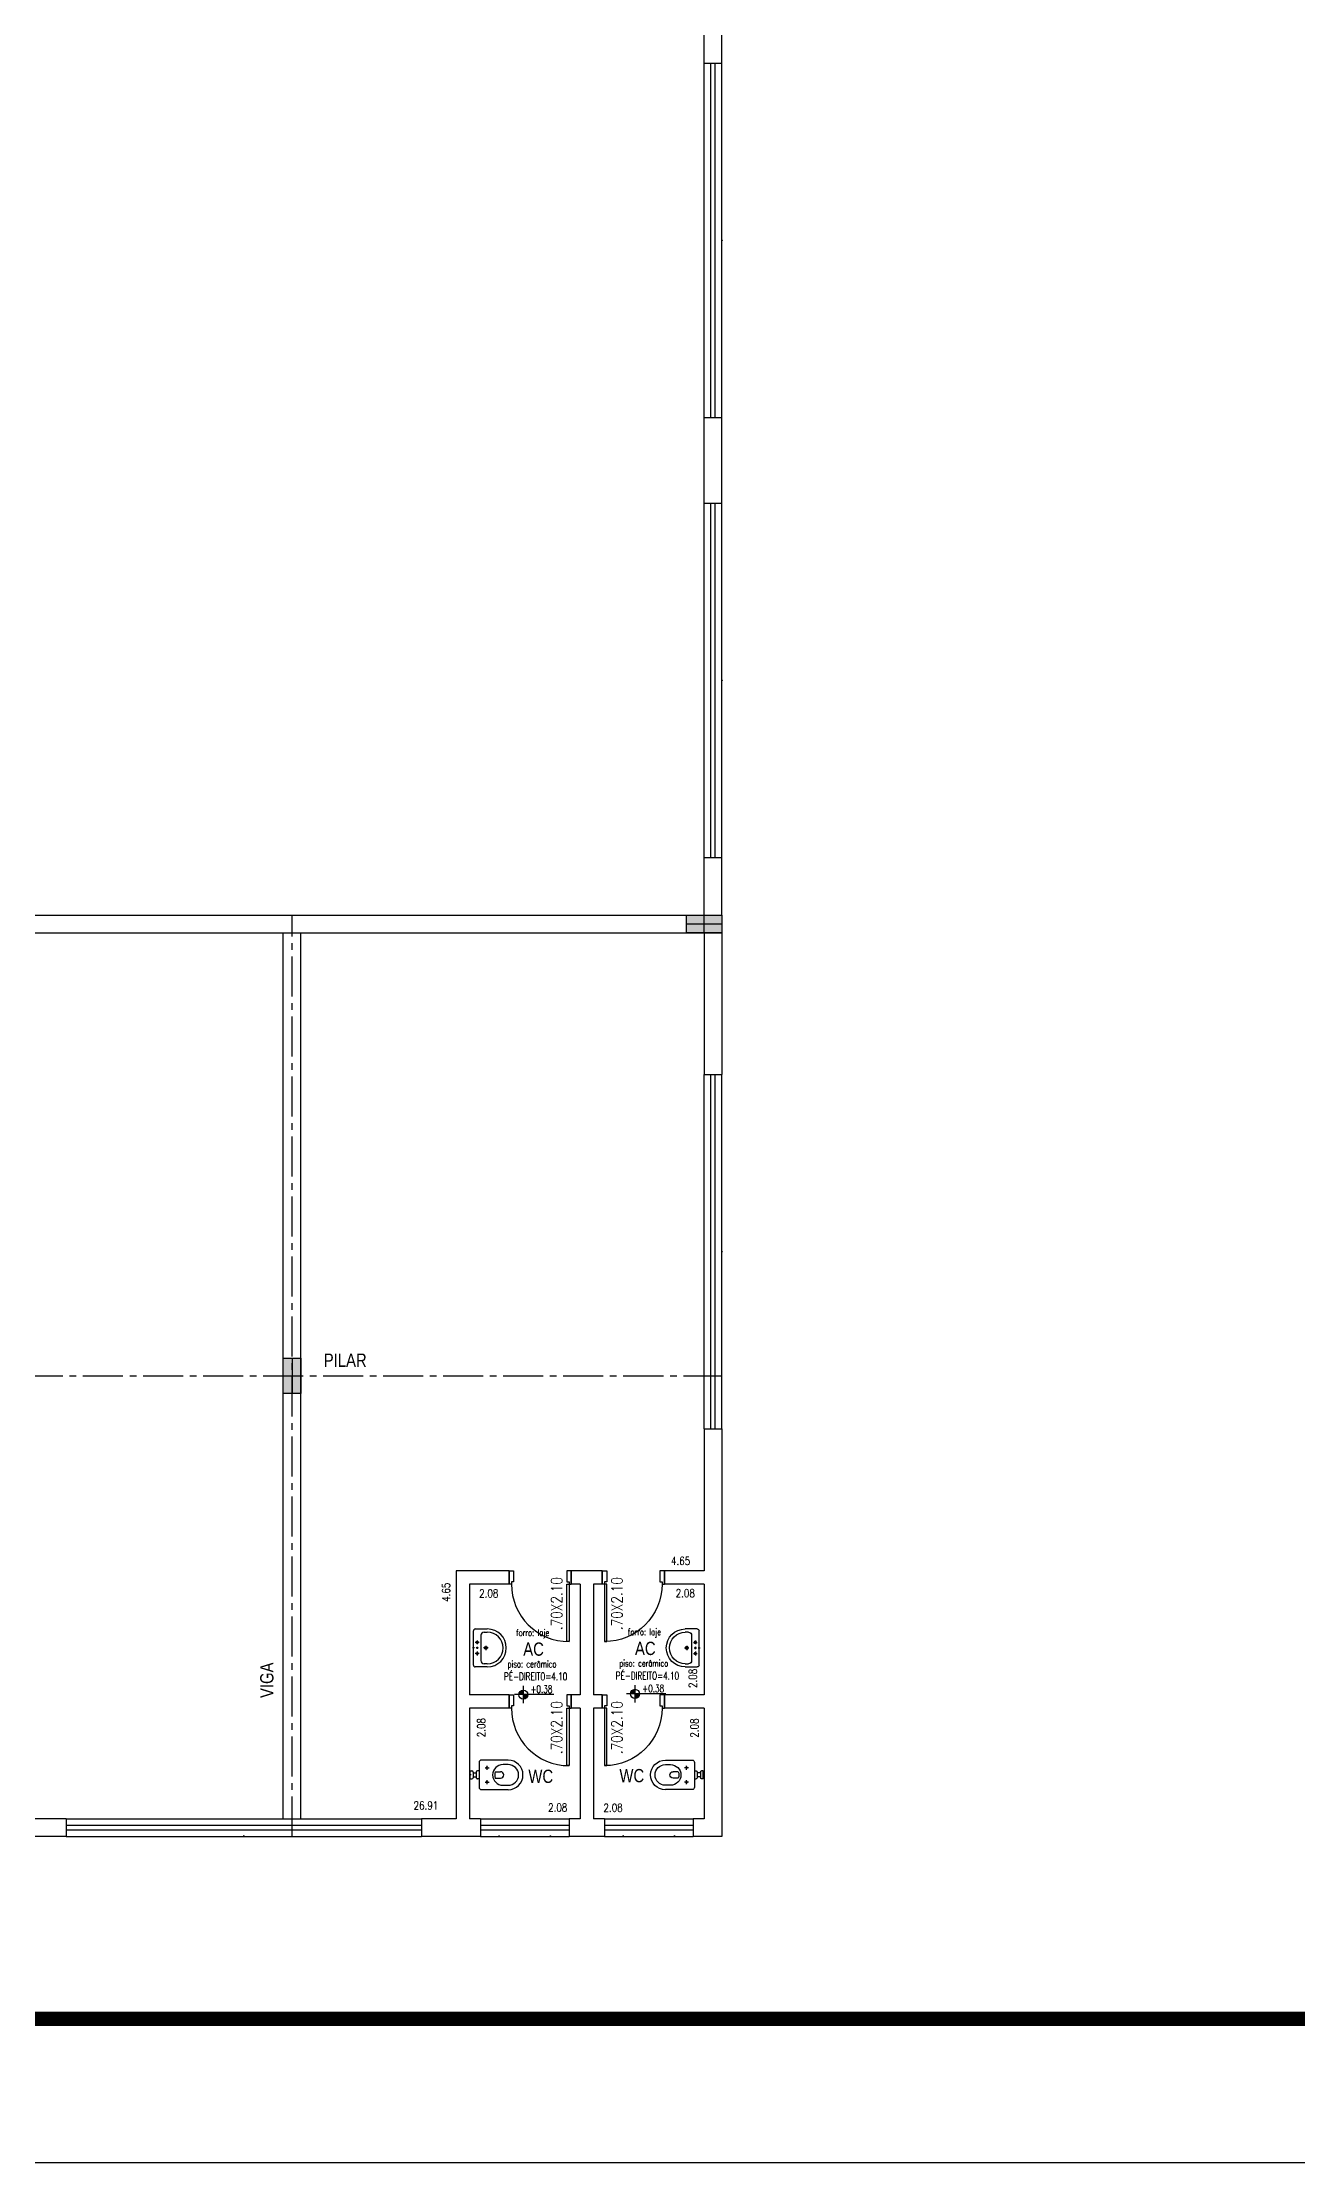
# Model space of a CAD drawing. Extents: x -4780 to 4154, y -1673 to 3208.
# Drawn here: x 885.84 to 909.36, y -634.01 to -594.26 of the extents above; entities that cross this region are included whole.
import ezdxf
from ezdxf.enums import TextEntityAlignment as Align

# ---------------------------------------------------------------- set-up
doc = ezdxf.new("R2010")
doc.units = 0
doc.header["$MEASUREMENT"] = 0
doc.header["$PDMODE"] = 34
doc.linetypes.add('CENTER2', pattern=[1.125, 0.75, -0.125, 0.125, -0.125])
for name, color, linetype in [('ARQ-FOLHA', 7, 'Continuous'), ('BIBLIOT', 1, 'Continuous'), ('COTAS', 5, 'Continuous'), ('FUND-ESTACA20T', 30, 'Continuous'), ('PENA01', 1, 'Continuous'), ('PENA02', 2, 'Continuous'), ('PENA025', 8, 'Continuous'), ('pena06', 4, 'Continuous'), ('VERMELHA', 10, 'Continuous')]:
    doc.layers.add(name, color=color, linetype=linetype)
doc.layers.add('TEXTO', color=5, linetype='Continuous', lineweight=9)
doc.styles.add('ARIAL', font='txt', dxfattribs={"height": 0.35277})
doc.styles.add('ROMANS', font='romand.shx', dxfattribs={"width": 0.8})
doc.styles.add('STYLE1', font='romand.shx', dxfattribs={"width": 0.8})
doc.dimstyles.new('INTERNA', dxfattribs={"dimscale": 0, "dimtxt": 0.15, "dimasz": 0.1, "dimexe": 0.1, "dimexo": 0.16, "dimgap": 0.09, "dimtad": 1, "dimzin": 4, "dimdsep": 46, "dimtxsty": 'ROMANS', "dimblk1": 'OBLIQUE', "dimblk2": 'OBLIQUE', "dimsah": 1, "dimcen": 0.09, "dimse1": 1, "dimse2": 1, "dimsd1": 1, "dimsd2": 1, "dimclrd": 4, "dimclre": 4, "dimadec": 0, "dimazin": 0, "dimtfac": 0.666667, "dimtofl": 0, "dimtmove": 2, "dimatfit": 3, "dimldrblk": 'OBLIQUE', "dimfxl": 1, "dimtolj": 1, "dimtzin": 0, "dimarcsym": 0})

# ---------------------------------------------------------------- blocks, each defined once
blk = doc.blocks.new('BACIA-5')
for p, q in [((-0.167, 0.438), (-0.167, 0.137)), ((-0.117, 0.438), (-0.117, 0.38)), ((-0.036, 0.292), (-0.036, 0.352)), ((0.036, 0.292), (0.036, 0.352)), ((0.117, 0.38), (0.117, 0.438)), ((0.166, 0.137), (0.166, 0.438)), ((-0.14, 0.11), (0.139, 0.11)), ((-0.058, 0.2), (-0.104, 0.2)), ((-0.081, 0.177), (-0.081, 0.223)), ((-0.045, 0.11), (-0.045, 0.092)), ((-0.045, 0.011), (-0.045, 0.029)), ((0.045, 0.011), (-0.045, 0.011)), ((-0.032, 0.078), (0.032, 0.078)), ((-0.032, 0.042), (0.032, 0.042)), ((-0.023, 0.042), (-0.023, 0.078)), ((0, 0.02), (0, 0)), ((0.022, 0.042), (0.022, 0.078)), ((0.045, 0.11), (0.045, 0.092)), ((0.045, 0.011), (0.045, 0.029)), ((0.104, 0.2), (0.058, 0.2)), ((0.081, 0.177), (0.081, 0.223))]:
    blk.add_line(p, q)
for centre in [(-0.081, 0.2), (0.081, 0.2)]:
    blk.add_circle(centre, 0.009)
for centre, radius, start, end in [((0, 0.438), 0.167, 0, 180), ((0, 0.438), 0.117, 0, 180), ((0, 0.38), 0.117, 180, 0), ((0, 0.352), 0.036, 0, 180), ((0, 0.388), 0.102, 249.3708, 290.6292), ((-0.14, 0.137), 0.027, 180, 270), ((-0.032, 0.092), 0.0135, 180, 270), ((-0.032, 0.029), 0.0135, 90, 180), ((0.032, 0.092), 0.0135, 270, 0), ((0.032, 0.029), 0.0135, 0, 90), ((0.139, 0.137), 0.027, 270, 0)]:
    blk.add_arc(centre, radius, start, end)
blk = doc.blocks.new('Lavatpeq')
for p, q in [((-0.193, 0), (0.193, 0)), ((0, -0.012), (0, 0.012)), ((-0.214, -0.156), (-0.214, -0.021)), ((-0.178, -0.156), (-0.178, -0.119)), ((0.143, -0.084), (-0.143, -0.084)), ((-0.041, -0.042), (-0.085, -0.042)), ((-0.063, -0.064), (-0.063, -0.02)), ((0.025, -0.14), (-0.025, -0.14)), ((0.012, -0.042), (-0.012, -0.042)), ((0, -0.054), (0, -0.03)), ((0, -0.165), (0, -0.114)), ((0.085, -0.042), (0.041, -0.042)), ((0.063, -0.064), (0.063, -0.02)), ((0.178, -0.119), (0.178, -0.156)), ((0.214, -0.021), (0.214, -0.156))]:
    blk.add_line(p, q)
for centre, radius in [((-0.063, -0.042), 0.0123), ((0, -0.14), 0.0158), ((0, -0.042), 0.007), ((0, -0.14), 0.00525), ((0.063, -0.042), 0.0123)]:
    blk.add_circle(centre, radius)
for centre, radius, start, end in [((-0.193, -0.021), 0.021, 90, 180), ((0, -0.156), 0.214, 180, 0), ((-0.143, -0.119), 0.035, 90, 180), ((0, -0.156), 0.178, 180, 0), ((0.143, -0.119), 0.035, 0, 90), ((0.193, -0.021), 0.021, 0, 90)]:
    blk.add_arc(centre, radius, start, end)
blk = doc.blocks.new('P6015')
for points in [[(0.025, 0.153), (0.025, 0.803), (0.05, 0.803), (0.05, 0.153)], [(0.05, 0.003), (0.05, 0.128), (0.025, 0.128), (0.025, 0.153), (0, 0.153), (0, 0.003)], [(0.65, 0.003), (0.65, 0.128), (0.675, 0.128), (0.675, 0.153), (0.7, 0.153), (0.7, 0.003)]]:
    blk.add_lwpolyline(points, close=True)
blk.add_arc((0.025, 0.153), 0.65, 0, 90)
blk = doc.blocks.new('*D711')
at = {"layer": 'DEFPOINTS', "color": 0, "linetype": 'Continuous', "transparency": 16777216}
for p in [(866.686, -627.561), (893.594, -627.312), (893.594, -627.561)]:
    blk.add_point(p, dxfattribs=at)
at = {"layer": 'COTAS', "color": 0, "linetype": 'Continuous', "transparency": 16777216, "insert": (893.029, -627.312), "char_height": 0.15, "attachment_point": 5, "style": 'ROMANS'}
blk.add_mtext('\\A1;26.91', dxfattribs=at)
blk = doc.blocks.new('_OBLIQUE')
at = {"color": 0, "linetype": 'ByBlock'}
blk.add_line((-0.5, -0.5), (0.5, 0.5), dxfattribs=at)
blk = doc.blocks.new('*D712')
at = {"layer": 'DEFPOINTS', "color": 0, "linetype": 'Continuous', "transparency": 16777216}
for p in [(893.594, -622.91), (893.406, -627.561), (893.594, -627.561)]:
    blk.add_point(p, dxfattribs=at)
at = {"layer": 'COTAS', "color": 0, "linetype": 'Continuous', "transparency": 16777216, "insert": (893.406, -623.315), "char_height": 0.15, "attachment_point": 5, "rotation": 90, "style": 'ROMANS'}
blk.add_mtext('\\A1;4.65', dxfattribs=at)
blk = doc.blocks.new('*D713')
at = {"layer": 'DEFPOINTS', "color": 0, "linetype": 'Continuous', "transparency": 16777216}
for p in [(898.244, -622.727), (893.594, -622.91), (898.244, -622.91)]:
    blk.add_point(p, dxfattribs=at)
at = {"layer": 'COTAS', "color": 0, "linetype": 'Continuous', "transparency": 16777216, "insert": (897.802, -622.727), "char_height": 0.15, "attachment_point": 5, "style": 'ROMANS'}
blk.add_mtext('\\A1;4.65', dxfattribs=at)
blk = doc.blocks.new('*D714')
at = {"layer": 'DEFPOINTS', "color": 0, "linetype": 'Continuous', "transparency": 16777216}
for p in [(893.843, -623.16), (895.919, -623.16), (893.843, -623.336)]:
    blk.add_point(p, dxfattribs=at)
at = {"layer": 'COTAS', "color": 0, "linetype": 'Continuous', "transparency": 16777216, "insert": (894.207, -623.336), "char_height": 0.15, "attachment_point": 5, "style": 'ROMANS'}
blk.add_mtext('\\A1;2.08', dxfattribs=at)
blk = doc.blocks.new('*D715')
at = {"layer": 'DEFPOINTS', "color": 0, "linetype": 'Continuous', "transparency": 16777216}
for p in [(896.168, -623.16), (898.244, -623.16), (898.244, -623.331)]:
    blk.add_point(p, dxfattribs=at)
at = {"layer": 'COTAS', "color": 0, "linetype": 'Continuous', "transparency": 16777216, "insert": (897.889, -623.331), "char_height": 0.15, "attachment_point": 5, "style": 'ROMANS'}
blk.add_mtext('\\A1;2.08', dxfattribs=at)
blk = doc.blocks.new('*D716')
at = {"layer": 'DEFPOINTS', "color": 0, "linetype": 'Continuous', "transparency": 16777216}
for p in [(898.244, -623.16), (898.03, -625.236), (898.244, -625.236)]:
    blk.add_point(p, dxfattribs=at)
at = {"layer": 'COTAS', "color": 0, "linetype": 'Continuous', "transparency": 16777216, "insert": (898.03, -624.93), "char_height": 0.15, "attachment_point": 5, "rotation": 90, "style": 'ROMANS'}
blk.add_mtext('\\A1;2.08', dxfattribs=at)
blk = doc.blocks.new('*D717')
at = {"layer": 'DEFPOINTS', "color": 0, "linetype": 'Continuous', "transparency": 16777216}
for p in [(898.061, -625.485), (898.278, -625.485), (898.278, -627.561)]:
    blk.add_point(p, dxfattribs=at)
at = {"layer": 'COTAS', "color": 0, "linetype": 'Continuous', "transparency": 16777216, "insert": (898.061, -625.861), "char_height": 0.15, "attachment_point": 5, "rotation": 90, "style": 'ROMANS'}
blk.add_mtext('\\A1;2.08', dxfattribs=at)
blk = doc.blocks.new('*D718')
at = {"layer": 'DEFPOINTS', "color": 0, "linetype": 'Continuous', "transparency": 16777216}
for p in [(893.843, -625.485), (893.843, -627.561), (894.067, -627.561)]:
    blk.add_point(p, dxfattribs=at)
at = {"layer": 'COTAS', "color": 0, "linetype": 'Continuous', "transparency": 16777216, "insert": (894.067, -625.853), "char_height": 0.15, "attachment_point": 5, "rotation": 90, "style": 'ROMANS'}
blk.add_mtext('\\A1;2.08', dxfattribs=at)
blk = doc.blocks.new('*D719')
at = {"layer": 'DEFPOINTS', "color": 0, "linetype": 'Continuous', "transparency": 16777216}
for p in [(893.843, -627.561), (895.919, -627.351), (895.919, -627.561)]:
    blk.add_point(p, dxfattribs=at)
at = {"layer": 'COTAS', "color": 0, "linetype": 'Continuous', "transparency": 16777216, "insert": (895.499, -627.351), "char_height": 0.15, "attachment_point": 5, "style": 'ROMANS'}
blk.add_mtext('\\A1;2.08', dxfattribs=at)
blk = doc.blocks.new('*D720')
at = {"layer": 'DEFPOINTS', "color": 0, "linetype": 'Continuous', "transparency": 16777216}
for p in [(896.168, -627.354), (896.168, -627.561), (898.244, -627.561)]:
    blk.add_point(p, dxfattribs=at)
at = {"layer": 'COTAS', "color": 0, "linetype": 'Continuous', "transparency": 16777216, "insert": (896.536, -627.354), "char_height": 0.15, "attachment_point": 5, "style": 'ROMANS'}
blk.add_mtext('\\A1;2.08', dxfattribs=at)
blk = doc.blocks.new('FOLHA A3')
at = {"layer": 'ARQ-FOLHA'}
blk.add_line((0, -297), (420, -297), dxfattribs=at)
at = {"layer": 'ARQ-FOLHA', "const_width": 1}
blk.add_lwpolyline([(410, -10), (25, -10), (25, -287), (410, -287), (410, -10)], dxfattribs=at)

msp = doc.modelspace()

# ---------------------------------------------------------------- hatches: boundary and pattern name
at = {"layer": 'COTAS', "linetype": 'Continuous'}
h = msp.add_hatch(color=256, dxfattribs=at)
h.paths.add_polyline_path([(890.521, -618.924), (890.355, -618.924), (890.355, -619.256), (890.521, -619.256)])
h.paths.add_polyline_path([(890.687, -618.924), (890.521, -618.924), (890.521, -619.256), (890.687, -619.256)])
h.paths.add_polyline_path([(890.687, -619.256), (890.521, -619.256), (890.521, -619.588), (890.687, -619.588)])
h.paths.add_polyline_path([(890.521, -619.256), (890.355, -619.256), (890.355, -619.588), (890.521, -619.588)])
at = {"layer": 'FUND-ESTACA20T', "linetype": 'Continuous'}
h = msp.add_hatch(color=256, dxfattribs=at)
h.paths.add_polyline_path([(898.244, -610.619), (898.244, -610.785), (898.577, -610.785), (898.577, -610.619)])
h.paths.add_polyline_path([(898.244, -610.785), (898.244, -610.951), (898.577, -610.951), (898.577, -610.785)])
h.paths.add_polyline_path([(897.912, -610.785), (897.912, -610.951), (898.244, -610.951), (898.244, -610.785)])
h.paths.add_polyline_path([(897.912, -610.619), (897.912, -610.785), (898.244, -610.785), (898.244, -610.619)])
at = {"layer": 'PENA01'}
h = msp.add_hatch(color=256, dxfattribs=at)
h.paths.add_polyline_path([(894.768, -625.233), (894.85, -625.233), (894.853, -625.23), (894.853, -625.148, 0.414214)])
h.paths.add_polyline_path([(894.853, -625.233), (894.853, -625.318, 0.414214), (894.937, -625.233)])
h = msp.add_hatch(color=256, dxfattribs=at)
h.paths.add_polyline_path([(896.861, -625.219), (896.944, -625.219), (896.946, -625.217), (896.946, -625.134, 0.414214)])
h.paths.add_polyline_path([(896.946, -625.219), (896.946, -625.304, 0.414214), (897.031, -625.219)])
at = {"layer": 'VERMELHA'}
for points in [[(898.576, -597.95, 1), (898.576, -597.987, 1)], [(898.576, -606.199, 1), (898.576, -606.236, 1)], [(898.576, -616.913, 1), (898.576, -616.949, 1)], [(889.636, -627.886, 1), (889.599, -627.886, 1)], [(889.636, -627.886, 1), (889.599, -627.886, 1)], [(894.418, -627.886, 1), (894.382, -627.886, 1)], [(895.343, -627.886, -1), (895.38, -627.886, -1)], [(896.744, -627.886, 1), (896.707, -627.886, 1)], [(897.669, -627.886, -1), (897.705, -627.886, -1)]]:
    msp.add_hatch(color=256, dxfattribs=at).paths.add_polyline_path(points)

# ---------------------------------------------------------------- linework, layer by layer
at = {"layer": 'COTAS', "linetype": 'Continuous'}
for p, q in [((890.355, -618.924), (890.687, -618.924)), ((890.355, -619.588), (890.355, -618.924)), ((890.355, -619.256), (890.687, -619.256)), ((890.521, -618.924), (890.521, -619.588)), ((890.687, -618.924), (890.687, -619.588)), ((890.687, -619.588), (890.355, -619.588))]:
    msp.add_line(p, q, dxfattribs=at)
at = {"layer": 'FUND-ESTACA20T', "linetype": 'Continuous'}
for p, q in [((897.912, -610.619), (898.577, -610.619)), ((897.912, -610.951), (897.912, -610.619)), ((897.912, -610.785), (898.577, -610.785)), ((898.244, -610.951), (898.244, -610.619)), ((898.577, -610.619), (898.577, -610.951)), ((898.577, -610.951), (897.912, -610.951))]:
    msp.add_line(p, q, dxfattribs=at)
at = {"layer": 'PENA01'}
for p, q in [((898.244, -601.291), (898.244, -594.647)), ((898.577, -601.291), (898.577, -594.647)), ((898.244, -609.54), (898.244, -602.896)), ((898.577, -609.54), (898.577, -602.896)), ((898.244, -620.253), (898.244, -613.609)), ((898.577, -620.253), (898.577, -613.609)), ((895.429, -625.233), (894.692, -625.233)), ((894.85, -625.233), (894.853, -625.23)), ((894.853, -625.071), (894.853, -625.395)), ((897.522, -625.219), (896.786, -625.219)), ((896.944, -625.219), (896.946, -625.217)), ((896.946, -625.058), (896.946, -625.381)), ((886.289, -627.561), (892.945, -627.561)), ((894.05, -627.561), (895.711, -627.561)), ((896.376, -627.561), (898.037, -627.561)), ((886.289, -627.893), (892.945, -627.893)), ((894.05, -627.893), (895.711, -627.893)), ((896.376, -627.893), (898.037, -627.893))]:
    msp.add_line(p, q, dxfattribs=at)
for centre in [(894.853, -625.233), (896.946, -625.219)]:
    msp.add_circle(centre, 0.0849, dxfattribs=at)
at = {"layer": 'PENA02'}
for p, q in [((898.366, -601.291), (898.366, -594.647)), ((898.449, -601.291), (898.449, -594.647)), ((898.366, -609.54), (898.366, -602.896)), ((898.449, -609.54), (898.449, -602.896)), ((890.355, -627.561), (890.355, -610.951)), ((890.687, -627.561), (890.687, -610.951)), ((898.366, -620.253), (898.366, -613.609)), ((898.449, -620.253), (898.449, -613.609)), ((886.289, -627.683), (892.945, -627.683)), ((886.289, -627.766), (892.945, -627.766)), ((894.05, -627.683), (895.711, -627.683)), ((894.05, -627.766), (895.711, -627.766)), ((896.376, -627.683), (898.037, -627.683)), ((896.376, -627.766), (898.037, -627.766))]:
    msp.add_line(p, q, dxfattribs=at)
at = {"layer": 'PENA02', "linetype": 'CENTER2'}
for p, q in [((890.521, -627.893), (890.521, -610.619)), ((866.353, -619.256), (898.577, -619.256))]:
    msp.add_line(p, q, dxfattribs=at)
at = {"layer": 'pena06'}
for p, q in [((898.244, -594.674), (898.244, -592.598)), ((898.577, -594.674), (898.577, -592.598)), ((898.244, -594.647), (898.577, -594.647)), ((898.244, -601.291), (898.577, -601.291)), ((898.244, -602.896), (898.244, -601.291)), ((898.577, -602.896), (898.577, -601.291)), ((898.244, -602.896), (898.577, -602.896)), ((898.244, -610.619), (898.244, -609.54)), ((898.244, -609.54), (898.577, -609.54)), ((898.577, -610.619), (898.577, -609.54)), ((883.295, -610.619), (893.344, -610.619)), ((893.344, -610.619), (898.577, -610.619)), ((898.577, -610.619), (898.577, -613.609)), ((883.295, -610.951), (898.577, -610.951)), ((898.244, -610.951), (898.244, -613.609)), ((898.244, -613.609), (898.577, -613.609)), ((898.244, -620.253), (898.244, -622.329)), ((898.244, -620.253), (898.577, -620.253)), ((898.577, -620.253), (898.577, -624.405)), ((898.244, -622.329), (898.244, -622.91)), ((893.594, -622.91), (893.594, -627.561)), ((894.59, -622.91), (893.594, -622.91)), ((893.843, -623.16), (893.843, -625.236)), ((894.59, -623.16), (893.843, -623.16)), ((894.59, -622.91), (894.59, -623.16)), ((895.753, -622.91), (895.753, -623.16)), ((896.334, -622.91), (895.753, -622.91)), ((895.919, -623.16), (895.753, -623.16)), ((895.919, -623.16), (895.919, -625.236)), ((896.168, -623.16), (896.168, -625.236)), ((896.334, -623.16), (896.168, -623.16)), ((896.334, -622.91), (896.334, -623.16)), ((898.244, -622.91), (897.497, -622.91)), ((897.497, -622.91), (897.497, -623.16)), ((898.244, -623.16), (897.497, -623.16)), ((898.244, -623.16), (898.244, -624.405)), ((898.244, -624.405), (898.244, -625.07)), ((898.577, -624.405), (898.577, -627.146)), ((894.59, -625.236), (893.843, -625.236)), ((894.59, -625.236), (894.59, -625.485)), ((895.919, -625.236), (895.753, -625.236)), ((895.753, -625.236), (895.753, -625.485)), ((896.334, -625.236), (896.168, -625.236)), ((896.334, -625.236), (896.334, -625.485)), ((898.244, -625.236), (897.497, -625.236)), ((897.497, -625.236), (897.497, -625.485)), ((898.244, -625.07), (898.244, -625.236)), ((893.843, -625.485), (893.843, -627.561)), ((894.59, -625.485), (893.843, -625.485)), ((895.919, -625.485), (895.753, -625.485)), ((895.919, -625.485), (895.919, -627.561)), ((896.168, -625.485), (896.168, -627.561)), ((896.334, -625.485), (896.168, -625.485)), ((898.244, -625.485), (897.497, -625.485)), ((898.244, -625.485), (898.244, -627.561)), ((898.577, -627.146), (898.577, -627.893)), ((886.289, -627.561), (884.628, -627.561)), ((886.289, -627.561), (886.289, -627.893)), ((893.594, -627.561), (892.945, -627.561)), ((892.945, -627.561), (892.945, -627.893)), ((894.05, -627.561), (893.843, -627.561)), ((894.05, -627.561), (894.05, -627.893)), ((895.919, -627.561), (895.711, -627.561)), ((895.711, -627.561), (895.711, -627.893)), ((896.334, -627.561), (896.168, -627.561)), ((896.376, -627.561), (896.334, -627.561)), ((896.376, -627.561), (896.376, -627.893)), ((898.244, -627.561), (898.037, -627.561)), ((898.037, -627.561), (898.037, -627.893)), ((886.289, -627.893), (884.628, -627.893)), ((894.05, -627.893), (892.945, -627.893)), ((896.376, -627.893), (895.711, -627.893)), ((898.577, -627.893), (898.037, -627.893))]:
    msp.add_line(p, q, dxfattribs=at)

# ---------------------------------------------------------------- block references
at = {"layer": 'ARQ-FOLHA', "xscale": 0.2695497287144296, "yscale": 0.2695497287144296, "zscale": 0.2695497287144296}
msp.add_blockref('FOLHA A3', (852.757, -553.95), dxfattribs=at)
at = {"layer": 'BIBLIOT', "yscale": 1.66098115304935, "zscale": 1.66098115304935}
for name, p, xscale, rotation in [('Lavatpeq', (893.92, -624.358), 1.66098115304935, 89.99999999999999), ('Lavatpeq', (898.148, -624.358), -1.66098115304935, 270), ('BACIA-5', (893.843, -626.739), 1.66098115304935, 270), ('BACIA-5', (898.244, -626.739), -1.66098115304935, 90)]:
    msp.add_blockref(name, p, dxfattribs=dict(at, xscale=xscale, rotation=rotation))
at = {"layer": 'PENA02', "yscale": 1.66098115304935, "zscale": 1.66098115304935}
for p, xscale, rotation in [((895.753, -622.906), 1.66098115304935, 180.0000000000064), ((896.334, -622.906), -1.66098115304935, 180), ((895.753, -625.231), 1.66098115304935, 180.0000000000064), ((896.334, -625.231), -1.66098115304935, 180)]:
    msp.add_blockref('P6015', p, dxfattribs=dict(at, xscale=xscale, rotation=rotation))

# ---------------------------------------------------------------- texts
at = {"layer": 'COTAS', "color": 5, "char_height": 0.12457, "attachment_point": 5, "rotation": 90, "style": 'STYLE1'}
for insert in [(895.479, -623.527), (896.608, -623.527), (895.479, -625.852), (896.608, -625.852)]:
    msp.add_mtext('\\A1;{\\H1.667x;.70X2.10}', dxfattribs=dict(at, insert=insert))
at = {"layer": 'PENA025', "style": 'ARIAL', "width": 0.8}
for s, p in [('PILAR', (891.517, -618.964)), ('AC', (895.046, -624.38)), ('AC', (897.14, -624.367)), ('WC', (895.181, -626.765)), ('WC', (896.887, -626.752))]:
    msp.add_text(s, height=0.2491, dxfattribs=at).set_placement(p, align=Align.MIDDLE)
msp.add_text('VIGA', height=0.2491, rotation=90, dxfattribs=at).set_placement((890.048, -624.964), align=Align.MIDDLE)
at = {"layer": 'TEXTO', "style": 'STYLE1', "width": 0.7}
for s, height, p in [('forro: laje', 0.12457, (894.72, -624.134)), ('forro: laje', 0.12457, (896.814, -624.12)), ('piso: cerâmico', 0.12457, (894.56, -624.722)), ('piso: cerâmico', 0.12457, (896.654, -624.708)), ('+0.38', 0.1428, (894.988, -625.203)), ('+0.38', 0.1428, (897.082, -625.19))]:
    msp.add_text(s, height=height, dxfattribs=at).set_placement(p)
for p in [(895.085, -624.869), (897.179, -624.856)]:
    msp.add_text('PÉ-DIREITO=4.10', height=0.14284, dxfattribs=at).set_placement(p, align=Align.MIDDLE)

# ---------------------------------------------------------------- dimensions: what is measured, and where the dimension line sits
at = {"layer": 'COTAS', "linetype": 'Continuous'}
for base, p1, p2, picture, middle in [((898.244, -622.727), (893.594, -622.91), (898.244, -622.91), '*D713', (897.802, -622.727)), ((893.843, -623.336), (895.919, -623.16), (893.843, -623.16), '*D714', (894.207, -623.336)), ((898.244, -623.331), (896.168, -623.16), (898.244, -623.16), '*D715', (897.889, -623.331)), ((893.594, -627.312), (866.686, -627.561), (893.594, -627.561), '*D711', (893.029, -627.312)), ((895.919, -627.351), (893.843, -627.561), (895.919, -627.561), '*D719', (895.499, -627.351)), ((896.168, -627.354), (898.244, -627.561), (896.168, -627.561), '*D720', (896.536, -627.354))]:
    dim = msp.add_linear_dim(base=base, p1=p1, p2=p2, dimstyle='INTERNA', override={"dimscale": 1}, dxfattribs=at)
    dim.commit()
    dim.dimension.update_dxf_attribs({"geometry": picture, "text_midpoint": middle, "dimtype": 160})
for base, p1, p2, picture, middle in [((893.406, -627.561), (893.594, -622.91), (893.594, -627.561), '*D712', (893.406, -623.315)), ((898.03, -625.236), (898.244, -623.16), (898.244, -625.236), '*D716', (898.03, -624.93)), ((894.067, -627.561), (893.843, -625.485), (893.843, -627.561), '*D718', (894.067, -625.853)), ((898.061, -625.485), (898.278, -627.561), (898.278, -625.485), '*D717', (898.061, -625.861))]:
    dim = msp.add_linear_dim(base=base, p1=p1, p2=p2, angle=90, dimstyle='INTERNA', override={"dimscale": 1}, dxfattribs=at)
    dim.commit()
    dim.dimension.update_dxf_attribs({"geometry": picture, "text_midpoint": middle, "dimtype": 160})

doc.saveas('drawing.dxf')
